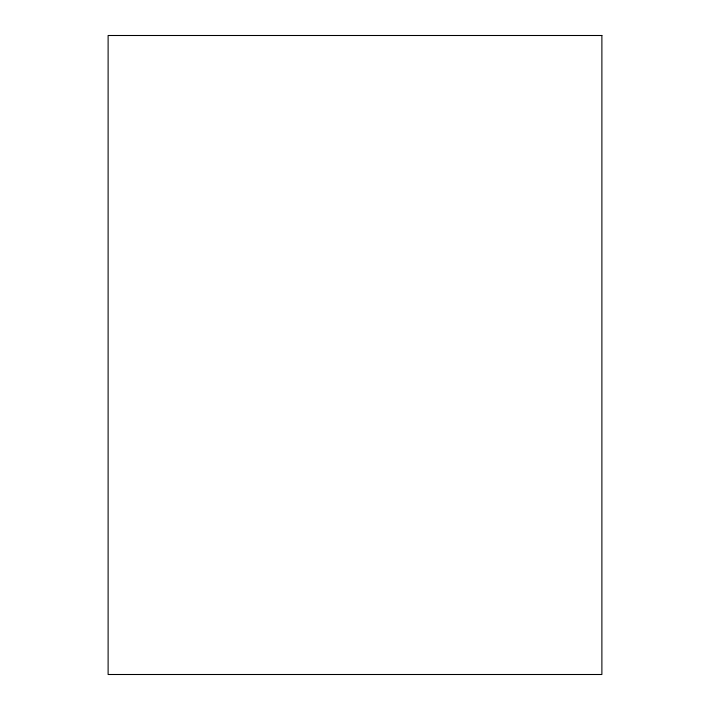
<?xml version="1.0" encoding="UTF-8"?>
<svg xmlns="http://www.w3.org/2000/svg" width="710" height="710" viewBox="0 0 710 710"><rect width="100%" height="100%" fill="white"/><g stroke="black" fill="none" stroke-linecap="round" stroke-linejoin="round"><path stroke-width="1.06" d="M601.885 35.5L108.115 35.5L108.115 674.5L601.885 674.5L601.885 35.5"/></g></svg>
